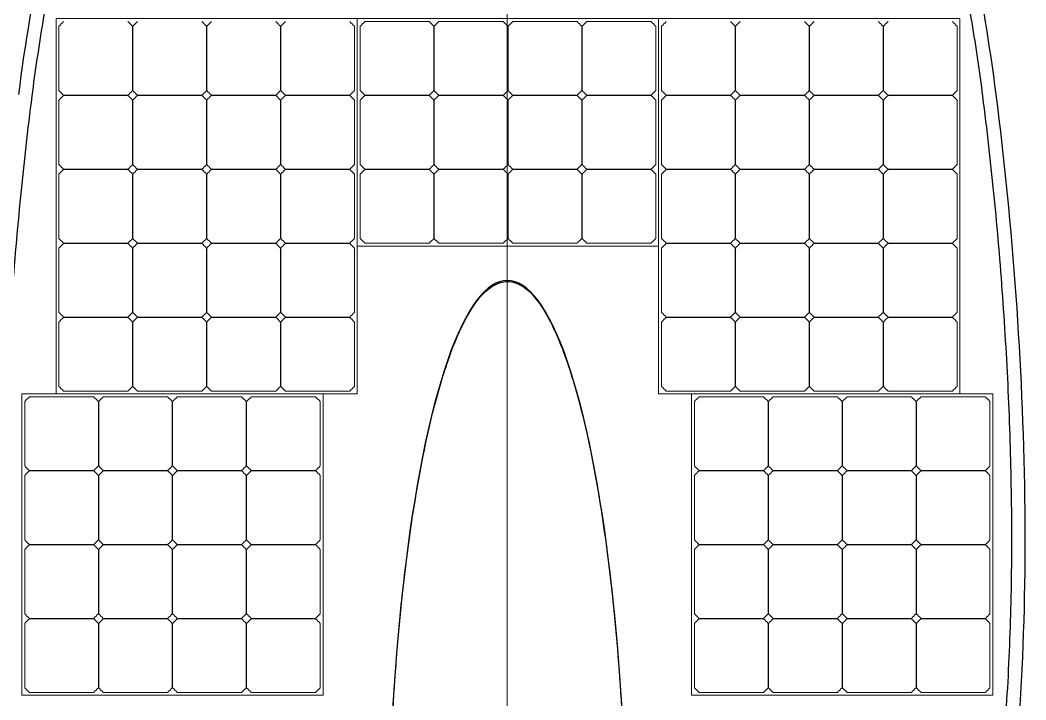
# Model space of a CAD drawing. Header units: inches. Extents: x 9 to 10811, y 5 to 7512.
# Drawn here: x 1033 to 2741, y 3416 to 4571 of the extents above; entities that cross this region are included whole.
import ezdxf

# ---------------------------------------------------------------- set-up
doc = ezdxf.new("R2010")
doc.units = ezdxf.units.IN
doc.header["$MEASUREMENT"] = 0
doc.layers.add('Cells', color=7, linetype='Continuous')
doc.layers.add('smallPanels', color=40, linetype='Continuous')

msp = doc.modelspace()

# ---------------------------------------------------------------- linework, layer by layer
at = {"color": 1, "linetype": 'Continuous', "lineweight": 25}
msp.add_ellipse((1860.1, 3112.3), major_axis=(0, 1016.4), ratio=0.2, start_param=4.712389, end_param=7.853982, dxfattribs=at)
for points, knots in [([(2690.5, 4444.5), (2668.6, 4615.3), (2634.7, 4778.7), (2545.4, 5110.8), (2490.7, 5269), (2395.5, 5499.1), (2362.1, 5573.8), (2307.1, 5687), (2289, 5722.7), (2250, 5796.7), (2231, 5831.3), (2188.3, 5904.8), (2167.3, 5939), (2133.2, 5991.1), (2121.6, 6008.2), (2103.8, 6033.6), (2098.4, 6041.3), (2085.2, 6059.6), (2080.1, 6066.5), (2046.9, 6110.9), (2024.2, 6139), (1973.4, 6182.9), (1956.7, 6193.6), (1917.1, 6211.6), (1895.1, 6217.9), (1854.7, 6220.5), (1831.2, 6219.1), (1790.2, 6206.8), (1770.3, 6197.4), (1734.2, 6173.4), (1718.7, 6158.8), (1689.4, 6128.8), (1674.7, 6111.4), (1650.6, 6080.8), (1637.1, 6062.6), (1612.9, 6028.7), (1600.9, 6011.4), (1565.8, 5959.2), (1542.5, 5922.2), (1480.6, 5817.7), (1439.2, 5739.7), (1365.5, 5589.6), (1330.2, 5511.6), (1264.4, 5353.8), (1234.1, 5274.7), (1178.6, 5113.2), (1153.5, 5030.8), (1120.6, 4909), (1110.2, 4868), (1090, 4782.9), (1081.1, 4742.9), (1054.7, 4614), (1040.8, 4531.2), (1029.7, 4444.5)], [0, 0, 0, 0, 0.125, 0.125, 0.25, 0.25, 0.3125, 0.3125, 0.34375, 0.34375, 0.375, 0.375, 0.40625, 0.40625, 0.421875, 0.421875, 0.429687, 0.429687, 0.4375, 0.4375, 0.46875, 0.46875, 0.484375, 0.484375, 0.5, 0.5, 0.515625, 0.515625, 0.53125, 0.53125, 0.546875, 0.546875, 0.5625, 0.5625, 0.578125, 0.578125, 0.59375, 0.59375, 0.625, 0.625, 0.6875, 0.6875, 0.75, 0.75, 0.8125, 0.8125, 0.875, 0.875, 0.90625, 0.90625, 0.9375, 0.9375, 1, 1, 1, 1]), ([(2667.8, 4441.6), (2665.2, 4462.5), (2662.3, 4483.4), (2656.2, 4525.1), (2652.9, 4545.9), (2642.6, 4608.2), (2634.9, 4649.5), (2618.3, 4731.8), (2609.3, 4772.7), (2594.9, 4833.9), (2589.9, 4854.3), (2579.7, 4894.9), (2574.5, 4915.2), (2563.7, 4955.7), (2555.3, 4986), (2546.6, 5016.2), (2542.2, 5031.3), (2540.7, 5036.3), (2537.7, 5046.4), (2536.2, 5051.4), (2522.6, 5096.5), (2509.9, 5136.2), (2483.2, 5214.8), (2469.3, 5253.8), (2440.3, 5331), (2425.2, 5369.3), (2394.1, 5445.3), (2378, 5482.9), (2344.8, 5557.6), (2327.7, 5594.6), (2301.2, 5649.7), (2292.2, 5667.9), (2274, 5704.3), (2264.8, 5722.4), (2246, 5758.5), (2236.5, 5776.4), (2217, 5812.1), (2207.2, 5829.8), (2187, 5865.1), (2176.8, 5882.7), (2161, 5908.8), (2155.7, 5917.5), (2144.9, 5934.8), (2139.5, 5943.4), (2131.2, 5956.3), (2128.4, 5960.5), (2122.8, 5969.1), (2120, 5973.3), (2111.6, 5986.1), (2105.9, 5994.5), (2094.4, 6011.3), (2088.6, 6019.7), (2076.9, 6036.3), (2071, 6044.6), (2059, 6061), (2053, 6069.2), (2043.8, 6081.3), (2040.7, 6085.3), (2034.4, 6093.3), (2031.2, 6097.2), (2021.6, 6109), (2015, 6116.7), (2001.2, 6131.8), (1994, 6139.1), (1982.8, 6149.8), (1979, 6153.3), (1973.2, 6158.4), (1971.2, 6160.1), (1967.2, 6163.5), (1965.1, 6165.1), (1961, 6168.2), (1958.9, 6169.8), (1954.6, 6172.7), (1952.5, 6174.2), (1945.9, 6178.3), (1941.4, 6180.9), (1932.2, 6185.8), (1927.4, 6188.1), (1921.4, 6190.7), (1920.1, 6191.2), (1917.7, 6192.2), (1916.4, 6192.7), (1912.7, 6194.2), (1910.2, 6195.1), (1905.2, 6196.8), (1902.7, 6197.6), (1897.6, 6199), (1895.1, 6199.7), (1889.9, 6200.8), (1887.3, 6201.3), (1882.1, 6202), (1879.4, 6202.3), (1875.4, 6202.7), (1874.1, 6202.8), (1871.4, 6203), (1870.1, 6203), (1866, 6203.2), (1863.4, 6203.2), (1858, 6203.2), (1855.3, 6203.2), (1850, 6203), (1847.4, 6202.9), (1842.1, 6202.5), (1839.4, 6202.2), (1834.2, 6201.5), (1831.5, 6201), (1826.3, 6199.9), (1823.7, 6199.3), (1819.9, 6198.2), (1818.6, 6197.8), (1816, 6197.1), (1814.7, 6196.6), (1808.3, 6194.5), (1803.3, 6192.6), (1793.6, 6188.4), (1788.8, 6186.2), (1779.4, 6181.2), (1774.8, 6178.6), (1769.2, 6175.1), (1768.1, 6174.3), (1765.8, 6172.9), (1764.7, 6172.1), (1761.5, 6169.9), (1759.4, 6168.3), (1753.1, 6163.5), (1749.1, 6160.2), (1741.2, 6153.3), (1737.4, 6149.8), (1726.2, 6139.1), (1719, 6131.6), (1708.5, 6120.2), (1705, 6116.3), (1699.9, 6110.4), (1698.3, 6108.4), (1694.9, 6104.4), (1693.3, 6102.4), (1688.4, 6096.4), (1685.1, 6092.4), (1678.8, 6084.2), (1675.6, 6080.1), (1666.2, 6067.8), (1660.1, 6059.5), (1648, 6042.8), (1642, 6034.4), (1624.1, 6009), (1612.5, 5991.9), (1589.7, 5957.4), (1578.5, 5940), (1562.1, 5913.5), (1556.7, 5904.7), (1546.1, 5886.9), (1540.8, 5878), (1525.1, 5851.1), (1514.9, 5833), (1494.7, 5796.7), (1484.9, 5778.4), (1465.4, 5741.6), (1455.8, 5723.2), (1437, 5686), (1427.7, 5667.3), (1409.5, 5629.8), (1400.5, 5611), (1382.7, 5573.1), (1374, 5554), (1356.8, 5515.8), (1348.3, 5496.5), (1335.8, 5467.6), (1331.7, 5457.9), (1325.6, 5443.3), (1323.5, 5438.5), (1319.5, 5428.7), (1317.4, 5423.9), (1283.2, 5341.1), (1253.4, 5262.4), (1212.6, 5143), (1199.7, 5103), (1175.2, 5022.4), (1163.7, 4981.9), (1141.8, 4900.5), (1131.5, 4859.5), (1116.9, 4797.8), (1112.1, 4777.2), (1103, 4735.8), (1098.6, 4715.1), (1085.9, 4652.7), (1078.1, 4610.8), (1067.6, 4547.7), (1064.3, 4526.5), (1058.1, 4484.2), (1055.1, 4462.9), (1052.4, 4441.6)], [0, 0, 0, 0, 0.015625, 0.015625, 0.03125, 0.03125, 0.0625, 0.0625, 0.09375, 0.09375, 0.109375, 0.109375, 0.125, 0.125, 0.140625, 0.148438, 0.148438, 0.152344, 0.152344, 0.15625, 0.15625, 0.1875, 0.1875, 0.21875, 0.21875, 0.25, 0.25, 0.28125, 0.28125, 0.3125, 0.3125, 0.328125, 0.328125, 0.34375, 0.34375, 0.359375, 0.359375, 0.375, 0.375, 0.390625, 0.390625, 0.398438, 0.398438, 0.40625, 0.40625, 0.410156, 0.410156, 0.414063, 0.414063, 0.421875, 0.421875, 0.429688, 0.429688, 0.4375, 0.4375, 0.445313, 0.445313, 0.449219, 0.449219, 0.453125, 0.453125, 0.460938, 0.460938, 0.46875, 0.46875, 0.472656, 0.472656, 0.474609, 0.474609, 0.476563, 0.476563, 0.478516, 0.478516, 0.480469, 0.480469, 0.484375, 0.484375, 0.488281, 0.488281, 0.489258, 0.489258, 0.490234, 0.490234, 0.492188, 0.492188, 0.494141, 0.494141, 0.496094, 0.496094, 0.498047, 0.498047, 0.5, 0.5, 0.500977, 0.500977, 0.501953, 0.501953, 0.503906, 0.503906, 0.505859, 0.505859, 0.507813, 0.507813, 0.509766, 0.509766, 0.511719, 0.511719, 0.513672, 0.513672, 0.514648, 0.514648, 0.515625, 0.515625, 0.519531, 0.519531, 0.523438, 0.523438, 0.527344, 0.527344, 0.52832, 0.52832, 0.529297, 0.529297, 0.53125, 0.53125, 0.535156, 0.535156, 0.539063, 0.539063, 0.546875, 0.546875, 0.550781, 0.550781, 0.552734, 0.552734, 0.554688, 0.554688, 0.558594, 0.558594, 0.5625, 0.5625, 0.570313, 0.570313, 0.578125, 0.578125, 0.59375, 0.59375, 0.609375, 0.609375, 0.617188, 0.617188, 0.625, 0.625, 0.640625, 0.640625, 0.65625, 0.65625, 0.671875, 0.671875, 0.6875, 0.6875, 0.703125, 0.703125, 0.71875, 0.71875, 0.734375, 0.734375, 0.742188, 0.742188, 0.746094, 0.746094, 0.75, 0.75, 0.8125, 0.8125, 0.84375, 0.84375, 0.875, 0.875, 0.90625, 0.90625, 0.921875, 0.921875, 0.9375, 0.9375, 0.96875, 0.96875, 0.984375, 0.984375, 1, 1, 1, 1]), ([(2739.2, 3759.9), (2737.6, 3873.7), (2732.5, 3989), (2716.2, 4216.6), (2704.7, 4333.4), (2690.5, 4444.5)], [0, 0, 0, 0, 0.5, 0.5, 1, 1, 1, 1]), ([(1052.4, 4441.6), (1048.8, 4413.3), (1045.4, 4385), (1039, 4328.3), (1036, 4300), (1030.4, 4243.2), (1027.7, 4214.9), (1022.9, 4158.1), (1020.6, 4129.7), (1014.5, 4044.4), (1011.2, 3987.6), (1006.2, 3873.7), (1004.5, 3816.7), (1003.7, 3759.6)], [0, 0, 0, 0, 0.125, 0.125, 0.25, 0.25, 0.375, 0.375, 0.5, 0.5, 0.75, 0.75, 1, 1, 1, 1]), ([(2716.5, 3759.6), (2715.7, 3816.7), (2714, 3873.7), (2709, 3987.6), (2705.7, 4044.4), (2699.6, 4129.7), (2697.4, 4158.1), (2692.5, 4214.9), (2689.9, 4243.2), (2684.3, 4300), (2681.3, 4328.3), (2674.9, 4385), (2671.5, 4413.3), (2667.8, 4441.6)], [0, 0, 0, 0, 0.25, 0.25, 0.5, 0.5, 0.625, 0.625, 0.75, 0.75, 0.875, 0.875, 1, 1, 1, 1]), ([(1838.3, 2611.6), (1809.2, 2671), (1780.2, 2730.4), (1722.1, 2849.2), (1690, 2907.6), (1658.4, 3035.9), (1657.2, 3104.8), (1658.8, 3240.1), (1660.9, 3307.7), (1671.8, 3510.4), (1684.3, 3645.5), (1719.1, 3845.6), (1733.2, 3912.1), (1764.5, 4008.7), (1776.5, 4040.7), (1801.6, 4084.7), (1811.1, 4098.9), (1836.1, 4122), (1853.3, 4130), (1886.3, 4122), (1899.4, 4109.4), (1920.3, 4082.8), (1928.6, 4068), (1950.8, 4023), (1962, 3991.1), (1991.1, 3894.9), (2004.3, 3829.7), (2037.2, 3632.9), (2049.3, 3499.8), (2059.6, 3299.9), (2061.6, 3233.2), (2063.1, 3099.8), (2061.5, 3032.1), (2028.8, 2903.6), (1996.8, 2846.4), (1939.4, 2729), (1910.7, 2670.3), (1882, 2611.6)], [0, 0, 0, 0, 0.0625, 0.0625, 0.125, 0.125, 0.1875, 0.1875, 0.25, 0.25, 0.375, 0.375, 0.4375, 0.4375, 0.46875, 0.46875, 0.484375, 0.484375, 0.5, 0.5, 0.515625, 0.515625, 0.53125, 0.53125, 0.5625, 0.5625, 0.625, 0.625, 0.75, 0.75, 0.8125, 0.8125, 0.875, 0.875, 0.9375, 0.9375, 1, 1, 1, 1]), ([(981, 3759.9), (980.2, 3703.4), (980.3, 3648.6), (982.7, 3536.4), (984.9, 3480.1), (991.4, 3370.7), (995.8, 3313.9), (1003.7, 3232), (1006.4, 3205.7), (1011.4, 3162.3), (1013, 3148.3), (1016.4, 3120.8), (1018, 3108.8), (1027.5, 3037.6), (1035.6, 2986.1), (1051.7, 2903.9), (1057.6, 2876.6), (1069.8, 2824.5), (1077.1, 2796.1), (1098, 2718.8), (1115.1, 2663), (1140.3, 2585.7), (1149.6, 2558.1), (1162.9, 2519.8), (1167.5, 2506.8), (1176.8, 2480.6), (1182.1, 2466.1), (1195.4, 2429.6), (1209.4, 2391.8), (1224.6, 2352.1), (1235, 2325.2), (1240.9, 2310.2), (1250.7, 2285.2), (1255.7, 2272.5), (1265.9, 2246.6), (1271.6, 2232.4), (1281.5, 2207.8), (1286.6, 2195.2), (1297.1, 2169.4), (1303, 2154.8), (1312.9, 2130.6), (1318.1, 2118.2), (1328.7, 2092.5), (1334.9, 2077.3), (1344.7, 2053.9), (1352.3, 2035.5), (1360.6, 2015.8), (1366.2, 2002.5), (1369.7, 1993.9), (1376.4, 1978.1), (1383.7, 1960.6), (1393.6, 1937.2), (1398.1, 1926.5), (1401.1, 1919.3), (1403.4, 1913.7), (1407.4, 1904.3), (1413.5, 1889.8), (1423.9, 1865.2), (1428.5, 1854.3), (1432.2, 1845.3), (1434.6, 1839.8), (1435.1, 1838.6), (1442.6, 1820.7), (1447.6, 1808.8), (1455.3, 1790.6), (1457.9, 1784.3), (1463.3, 1771.5), (1466.6, 1763.7), (1473.4, 1747.3), (1479.6, 1732.6), (1490.3, 1707), (1494.8, 1696.2), (1507.1, 1666.7), (1515.8, 1646), (1523.5, 1627.6), (1528.5, 1615.8), (1530.4, 1611.2), (1538.6, 1591.5), (1544.1, 1578.6), (1554.9, 1553), (1560.8, 1539), (1566.6, 1525.3), (1568.5, 1520.8), (1570.6, 1515.9), (1572.1, 1512.5), (1573.5, 1509.1), (1573.8, 1508.5), (1574.5, 1506.7), (1577.2, 1500.3), (1580, 1493.8), (1585.1, 1481.8), (1589.7, 1471), (1593.5, 1462), (1595.8, 1456.5), (1596.4, 1455), (1609.8, 1423.4), (1618.9, 1401.8), (1640.9, 1347.9), (1650.2, 1324.7), (1665.7, 1284.2), (1670, 1272.5), (1679.9, 1245.1), (1684.5, 1232.1), (1688.7, 1219.6)], [0, 0, 0, 0, 0.0625, 0.0625, 0.125, 0.125, 0.1875, 0.1875, 0.21875, 0.21875, 0.234375, 0.234375, 0.25, 0.25, 0.3125, 0.3125, 0.34375, 0.34375, 0.375, 0.375, 0.4375, 0.4375, 0.46875, 0.46875, 0.484375, 0.484375, 0.5, 0.5, 0.53125, 0.546875, 0.546875, 0.5625, 0.5625, 0.578125, 0.578125, 0.59375, 0.59375, 0.609375, 0.609375, 0.625, 0.625, 0.640625, 0.640625, 0.65625, 0.65625, 0.671875, 0.679687, 0.679687, 0.6875, 0.6875, 0.703125, 0.710937, 0.714844, 0.714844, 0.71875, 0.71875, 0.734375, 0.734375, 0.742187, 0.746094, 0.746094, 0.75, 0.75, 0.765625, 0.765625, 0.773437, 0.773437, 0.78125, 0.78125, 0.796875, 0.796875, 0.8125, 0.8125, 0.828125, 0.835937, 0.835937, 0.84375, 0.84375, 0.859375, 0.859375, 0.875, 0.875, 0.878906, 0.880859, 0.880859, 0.882812, 0.882812, 0.886719, 0.886719, 0.890625, 0.890625, 0.898437, 0.902344, 0.902344, 0.90625, 0.90625, 0.9375, 0.9375, 0.96875, 0.96875, 0.984375, 0.984375, 1, 1, 1, 1]), ([(1003.7, 3759.6), (1002.9, 3703.7), (1003.1, 3648), (1004.8, 3564.7), (1005.7, 3537), (1007.9, 3481.7), (1009.3, 3454.1), (1014.2, 3371.3), (1018.5, 3316.3), (1026.5, 3234.1), (1029.4, 3206.8), (1034.1, 3165.8), (1035.7, 3152.1), (1039.1, 3124.9), (1040.8, 3111.2), (1050, 3043.2), (1058.6, 2988.9), (1071.8, 2921.5), (1074.6, 2908.1), (1080.4, 2881.2), (1083.5, 2867.8), (1093, 2827.7), (1099.8, 2801), (1121.7, 2721.1), (1138, 2668.2), (1164.1, 2589.1), (1173, 2562.7), (1191.4, 2510.2), (1200.8, 2483.9), (1215.2, 2444.6), (1220.1, 2431.5), (1229.9, 2405.3), (1234.9, 2392.2), (1249.8, 2353.1), (1259.9, 2327), (1290.6, 2249.1), (1311.5, 2197.4), (1354, 2094.1), (1375.4, 2042.7), (1418.6, 1939.9), (1440.3, 1888.5), (1467.3, 1824.4), (1472.7, 1811.5), (1483.5, 1785.9), (1488.9, 1773), (1505, 1734.5), (1515.7, 1708.8), (1537.2, 1657.5), (1547.9, 1631.8), (1569.5, 1580.5), (1580.3, 1554.9), (1601.9, 1503.7), (1612.8, 1478.1), (1634.4, 1426.9), (1645.1, 1401.3), (1660.8, 1362.7), (1666, 1349.8), (1676.2, 1324), (1681.2, 1311), (1691.1, 1285.1), (1695.9, 1272.1), (1702.9, 1252.5), (1705.2, 1245.9), (1707.7, 1238.8), (1707.9, 1238.3), (1708, 1237.8)], [0, 0, 0, 0, 0.0625, 0.0625, 0.09375, 0.09375, 0.125, 0.125, 0.1875, 0.1875, 0.21875, 0.21875, 0.234375, 0.234375, 0.25, 0.25, 0.3125, 0.3125, 0.328125, 0.328125, 0.34375, 0.34375, 0.375, 0.375, 0.4375, 0.4375, 0.46875, 0.46875, 0.5, 0.5, 0.515625, 0.515625, 0.53125, 0.53125, 0.5625, 0.5625, 0.625, 0.625, 0.6875, 0.6875, 0.75, 0.75, 0.765625, 0.765625, 0.78125, 0.78125, 0.8125, 0.8125, 0.84375, 0.84375, 0.875, 0.875, 0.90625, 0.90625, 0.9375, 0.9375, 0.953125, 0.953125, 0.96875, 0.96875, 0.984375, 0.984375, 0.9921875, 0.9921875, 0.9928172, 0.9928172, 0.9928172, 0.9928172]), ([(2012.2, 1237.8), (2012.4, 1238.3), (2012.6, 1238.8), (2015, 1245.9), (2017.3, 1252.5), (2024.4, 1272.1), (2029.2, 1285.1), (2039, 1311), (2044.1, 1324), (2054.3, 1349.8), (2059.4, 1362.7), (2075.1, 1401.3), (2085.8, 1426.9), (2107.4, 1478.1), (2118.3, 1503.7), (2140, 1554.9), (2150.8, 1580.5), (2172.3, 1631.8), (2183.1, 1657.5), (2204.5, 1708.8), (2215.2, 1734.5), (2231.4, 1773), (2236.8, 1785.9), (2247.5, 1811.5), (2252.9, 1824.4), (2280, 1888.5), (2301.6, 1939.9), (2344.8, 2042.7), (2366.3, 2094.1), (2408.7, 2197.4), (2429.6, 2249.1), (2460.3, 2327), (2470.4, 2353.1), (2485.4, 2392.2), (2490.3, 2405.3), (2500.1, 2431.5), (2505, 2444.6), (2519.4, 2483.9), (2528.9, 2510.2), (2547.2, 2562.7), (2556.2, 2589.1), (2582.2, 2668.2), (2598.5, 2721.1), (2620.4, 2801), (2627.3, 2827.7), (2636.8, 2867.8), (2639.8, 2881.2), (2645.7, 2908.1), (2648.4, 2921.5), (2661.7, 2988.9), (2670.3, 3043.2), (2679.4, 3111.2), (2681.2, 3124.9), (2684.6, 3152.1), (2686.2, 3165.8), (2690.9, 3206.8), (2693.8, 3234.1), (2701.7, 3316.3), (2706.1, 3371.3), (2711, 3454.1), (2712.4, 3481.7), (2714.6, 3537), (2715.4, 3564.7), (2717.2, 3648), (2717.3, 3703.7), (2716.5, 3759.6)], [0.0071828, 0.0071828, 0.0071828, 0.0071828, 0.0078125, 0.0078125, 0.015625, 0.015625, 0.03125, 0.03125, 0.046875, 0.046875, 0.0625, 0.0625, 0.09375, 0.09375, 0.125, 0.125, 0.15625, 0.15625, 0.1875, 0.1875, 0.21875, 0.21875, 0.234375, 0.234375, 0.25, 0.25, 0.3125, 0.3125, 0.375, 0.375, 0.4375, 0.4375, 0.46875, 0.46875, 0.484375, 0.484375, 0.5, 0.5, 0.53125, 0.53125, 0.5625, 0.5625, 0.625, 0.625, 0.65625, 0.65625, 0.671875, 0.671875, 0.6875, 0.6875, 0.75, 0.75, 0.765625, 0.765625, 0.78125, 0.78125, 0.8125, 0.8125, 0.875, 0.875, 0.90625, 0.90625, 0.9375, 0.9375, 1, 1, 1, 1]), ([(2031.6, 1219.6), (2039.9, 1244.6), (2050.4, 1273.2), (2069.3, 1322.6), (2080.7, 1351.1), (2093, 1381.3), (2095.6, 1387.5), (2100.9, 1400.3), (2104, 1408), (2108.9, 1419.5), (2111.4, 1425.6), (2116.8, 1438.4), (2120.2, 1446.4), (2123.8, 1455), (2125.1, 1458.1), (2127.8, 1464.5), (2129.7, 1468.9), (2132.8, 1476.3), (2135.3, 1482.1), (2142.4, 1498.9), (2145.6, 1506.3), (2151, 1519.1), (2152.5, 1522.7), (2160.4, 1541.3), (2165.8, 1554), (2176.6, 1579.6), (2182.6, 1594), (2190.1, 1611.7), (2192.6, 1617.8), (2198, 1630.6), (2201.5, 1638.9), (2206, 1649.6), (2209.7, 1658.5), (2214.6, 1670.2), (2216.8, 1675.5), (2218.3, 1679.1), (2218.6, 1679.8), (2224.8, 1694.7), (2230.5, 1708.4), (2234.2, 1717.2), (2235.2, 1719.5), (2235.7, 1720.7), (2235.2, 1719.5), (2239, 1728.6), (2241.9, 1735.5), (2247.3, 1748.3), (2249.3, 1753.1), (2257.7, 1773.2), (2263.5, 1787), (2270.6, 1804), (2274.4, 1813.1), (2278.6, 1823), (2281.4, 1829.8), (2283.5, 1834.6), (2288.2, 1845.7), (2293.3, 1857.9), (2304.3, 1884.1), (2309.1, 1895.5), (2312.8, 1904.3), (2315, 1909.5), (2315.3, 1910.1), (2323.2, 1928.9), (2332, 1949.8), (2339.8, 1968.3), (2344.7, 1980), (2346.4, 1984), (2355.1, 2004.9), (2360.8, 2018.4), (2371.5, 2044.1), (2375.8, 2054.5), (2387.2, 2081.8), (2392.7, 2095.1), (2403.3, 2120.9), (2407.9, 2132), (2435.5, 2199.5), (2454.9, 2247.6), (2486.2, 2327.7), (2495.9, 2352.9), (2516.3, 2406.6), (2525.3, 2430.8), (2544.9, 2484.6), (2553.8, 2509.7), (2572.5, 2563.5), (2580.8, 2588.2), (2607.6, 2670.5), (2622.6, 2719.9), (2644.8, 2802.1), (2651.2, 2827.7), (2663.9, 2881.9), (2669.7, 2909.4), (2679.8, 2961.5), (2684.8, 2990.6), (2691.1, 3029.6), (2693.1, 3042.9), (2697, 3070), (2699.1, 3085.2), (2704.3, 3123.9), (2707.8, 3152.4), (2714, 3207.5), (2716.8, 3234.2), (2724.8, 3317.6), (2729, 3371.9), (2738.7, 3537.1), (2740.9, 3647.1), (2739.2, 3759.9)], [0, 0, 0, 0, 0.03125, 0.03125, 0.0625, 0.0625, 0.070312, 0.070312, 0.078125, 0.078125, 0.085937, 0.085937, 0.09375, 0.09375, 0.097656, 0.097656, 0.101562, 0.101562, 0.109375, 0.109375, 0.117187, 0.117187, 0.125, 0.125, 0.140625, 0.140625, 0.15625, 0.15625, 0.164062, 0.164062, 0.171875, 0.171875, 0.179687, 0.183594, 0.185547, 0.185547, 0.1875, 0.1875, 0.195312, 0.199219, 0.201172, 0.201172, 0.203125, 0.203125, 0.210937, 0.210937, 0.21875, 0.21875, 0.234375, 0.234375, 0.242187, 0.246094, 0.246094, 0.25, 0.25, 0.265625, 0.265625, 0.273437, 0.277344, 0.277344, 0.28125, 0.28125, 0.296875, 0.304687, 0.304687, 0.3125, 0.3125, 0.328125, 0.328125, 0.34375, 0.34375, 0.359375, 0.359375, 0.375, 0.375, 0.4375, 0.4375, 0.46875, 0.46875, 0.5, 0.5, 0.53125, 0.53125, 0.5625, 0.5625, 0.625, 0.625, 0.65625, 0.65625, 0.6875, 0.6875, 0.71875, 0.71875, 0.734375, 0.734375, 0.75, 0.75, 0.78125, 0.78125, 0.8125, 0.8125, 0.875, 0.875, 1, 1, 1, 1])]:
    msp.add_open_spline(points, degree=3, knots=knots, dxfattribs=at)
at = {"layer": 'Cells', "color": 3, "lineweight": 0}
msp.add_line((1860.1, 1268.2), (1860.1, 6268.2), dxfattribs=at)
at = {"layer": 'smallPanels', "color": 4, "lineweight": 0}
for p, q in [((1618.2, 4568.4), (1727.4, 4568.4)), ((1743.8, 4568.4), (1853, 4568.4)), ((1869.4, 4568.4), (1978.6, 4568.4)), ((1995, 4568.4), (2104.2, 4568.4)), ((1610.3, 4451.3), (1610.3, 4560.5)), ((1735.3, 4560.5), (1735.3, 4451.3)), ((1735.9, 4451.3), (1735.9, 4560.5)), ((1860.9, 4560.5), (1860.9, 4451.3)), ((1861.5, 4451.3), (1861.5, 4560.5)), ((1986.5, 4560.5), (1986.5, 4451.3)), ((1987.1, 4451.3), (1987.1, 4560.5)), ((2112.1, 4560.5), (2112.1, 4451.3)), ((1727.4, 4443.4), (1618.2, 4443.4)), ((1618.2, 4442.8), (1727.4, 4442.8)), ((1853, 4443.4), (1743.8, 4443.4)), ((1743.8, 4442.8), (1853, 4442.8)), ((1978.6, 4443.4), (1869.4, 4443.4)), ((1869.4, 4442.8), (1978.6, 4442.8)), ((2104.2, 4443.4), (1995, 4443.4)), ((1995, 4442.8), (2104.2, 4442.8)), ((1610.3, 4325.7), (1610.3, 4434.9)), ((1735.3, 4434.9), (1735.3, 4325.7)), ((1735.9, 4325.7), (1735.9, 4434.9)), ((1860.9, 4434.9), (1860.9, 4325.7)), ((1861.5, 4325.7), (1861.5, 4434.9)), ((1986.5, 4434.9), (1986.5, 4325.7)), ((1987.1, 4325.7), (1987.1, 4434.9)), ((2112.1, 4434.9), (2112.1, 4325.7)), ((1610.3, 4200.1), (1610.3, 4309.3)), ((1727.4, 4317.8), (1618.2, 4317.8)), ((1618.2, 4317.2), (1727.4, 4317.2)), ((1735.3, 4309.3), (1735.3, 4200.1)), ((1735.9, 4200.1), (1735.9, 4309.3)), ((1853, 4317.8), (1743.8, 4317.8)), ((1743.8, 4317.2), (1853, 4317.2)), ((1860.9, 4309.3), (1860.9, 4200.1)), ((1861.5, 4200.1), (1861.5, 4309.3)), ((1978.6, 4317.8), (1869.4, 4317.8)), ((1869.4, 4317.2), (1978.6, 4317.2)), ((1986.5, 4309.3), (1986.5, 4200.1)), ((1987.1, 4200.1), (1987.1, 4309.3)), ((2104.2, 4317.8), (1995, 4317.8)), ((1995, 4317.2), (2104.2, 4317.2)), ((2112.1, 4309.3), (2112.1, 4200.1)), ((1727.4, 4192.2), (1618.2, 4192.2)), ((1853, 4192.2), (1743.8, 4192.2)), ((1978.6, 4192.2), (1869.4, 4192.2)), ((2104.2, 4192.2), (1995, 4192.2))]:
    msp.add_line(p, q, dxfattribs=at)
at = {"layer": 'smallPanels', "color": 5, "lineweight": 0}
for p, q in [((1098.5, 4560.5), (1098.5, 4451.3)), ((1223.5, 4451.3), (1223.5, 4560.5)), ((1224.1, 4560.5), (1224.1, 4451.3)), ((1349.1, 4451.3), (1349.1, 4560.5)), ((1349.7, 4560.5), (1349.7, 4451.3)), ((1474.7, 4451.3), (1474.7, 4560.5)), ((1475.3, 4560.5), (1475.3, 4451.3)), ((1600.3, 4451.3), (1600.3, 4560.5)), ((2122.1, 4560.5), (2122.1, 4451.3)), ((2247.1, 4451.3), (2247.1, 4560.5)), ((2247.7, 4560.5), (2247.7, 4451.3)), ((2372.7, 4451.3), (2372.7, 4560.5)), ((2373.3, 4560.5), (2373.3, 4451.3)), ((2498.3, 4451.3), (2498.3, 4560.5)), ((2498.9, 4560.5), (2498.9, 4451.3)), ((2623.9, 4451.3), (2623.9, 4560.5)), ((1106.4, 4443.4), (1215.6, 4443.4)), ((1215.6, 4442.8), (1106.4, 4442.8)), ((1232, 4443.4), (1341.2, 4443.4)), ((1341.2, 4442.8), (1232, 4442.8)), ((1357.6, 4443.4), (1466.8, 4443.4)), ((1466.8, 4442.8), (1357.6, 4442.8)), ((1483.2, 4443.4), (1592.4, 4443.4)), ((1592.4, 4442.8), (1483.2, 4442.8)), ((2130, 4443.4), (2239.2, 4443.4)), ((2239.2, 4442.8), (2130, 4442.8)), ((2255.6, 4443.4), (2364.8, 4443.4)), ((2364.8, 4442.8), (2255.6, 4442.8)), ((2381.2, 4443.4), (2490.4, 4443.4)), ((2490.4, 4442.8), (2381.2, 4442.8)), ((2506.8, 4443.4), (2616, 4443.4)), ((2616, 4442.8), (2506.8, 4442.8)), ((1098.5, 4434.9), (1098.5, 4325.7)), ((1223.5, 4325.7), (1223.5, 4434.9)), ((1224.1, 4434.9), (1224.1, 4325.7)), ((1349.1, 4325.7), (1349.1, 4434.9)), ((1349.7, 4434.9), (1349.7, 4325.7)), ((1474.7, 4325.7), (1474.7, 4434.9)), ((1475.3, 4434.9), (1475.3, 4325.7)), ((1600.3, 4325.7), (1600.3, 4434.9)), ((2122.1, 4434.9), (2122.1, 4325.7)), ((2247.1, 4325.7), (2247.1, 4434.9)), ((2247.7, 4434.9), (2247.7, 4325.7)), ((2372.7, 4325.7), (2372.7, 4434.9)), ((2373.3, 4434.9), (2373.3, 4325.7)), ((2498.3, 4325.7), (2498.3, 4434.9)), ((2498.9, 4434.9), (2498.9, 4325.7)), ((2623.9, 4325.7), (2623.9, 4434.9)), ((1098.5, 4309.3), (1098.5, 4200.1)), ((1106.4, 4317.8), (1215.6, 4317.8)), ((1215.6, 4317.2), (1106.4, 4317.2)), ((1223.5, 4200.1), (1223.5, 4309.3)), ((1224.1, 4309.3), (1224.1, 4200.1)), ((1232, 4317.8), (1341.2, 4317.8)), ((1341.2, 4317.2), (1232, 4317.2)), ((1349.1, 4200.1), (1349.1, 4309.3)), ((1349.7, 4309.3), (1349.7, 4200.1)), ((1357.6, 4317.8), (1466.8, 4317.8)), ((1466.8, 4317.2), (1357.6, 4317.2)), ((1474.7, 4200.1), (1474.7, 4309.3)), ((1475.3, 4309.3), (1475.3, 4200.1)), ((1483.2, 4317.8), (1592.4, 4317.8)), ((1592.4, 4317.2), (1483.2, 4317.2)), ((1600.3, 4200.1), (1600.3, 4309.3)), ((2122.1, 4309.3), (2122.1, 4200.1)), ((2130, 4317.8), (2239.2, 4317.8)), ((2239.2, 4317.2), (2130, 4317.2)), ((2247.1, 4200.1), (2247.1, 4309.3)), ((2247.7, 4309.3), (2247.7, 4200.1)), ((2255.6, 4317.8), (2364.8, 4317.8)), ((2364.8, 4317.2), (2255.6, 4317.2)), ((2372.7, 4200.1), (2372.7, 4309.3)), ((2373.3, 4309.3), (2373.3, 4200.1)), ((2381.2, 4317.8), (2490.4, 4317.8)), ((2490.4, 4317.2), (2381.2, 4317.2)), ((2498.3, 4200.1), (2498.3, 4309.3)), ((2498.9, 4309.3), (2498.9, 4200.1)), ((2506.8, 4317.8), (2616, 4317.8)), ((2616, 4317.2), (2506.8, 4317.2)), ((2623.9, 4200.1), (2623.9, 4309.3)), ((1106.4, 4192.2), (1215.6, 4192.2)), ((1215.6, 4191.6), (1106.4, 4191.6)), ((1232, 4192.2), (1341.2, 4192.2)), ((1341.2, 4191.6), (1232, 4191.6)), ((1357.6, 4192.2), (1466.8, 4192.2)), ((1466.8, 4191.6), (1357.6, 4191.6)), ((1483.2, 4192.2), (1592.4, 4192.2)), ((1592.4, 4191.6), (1483.2, 4191.6)), ((2130, 4192.2), (2239.2, 4192.2)), ((2239.2, 4191.6), (2130, 4191.6)), ((2255.6, 4192.2), (2364.8, 4192.2)), ((2364.8, 4191.6), (2255.6, 4191.6)), ((2381.2, 4192.2), (2490.4, 4192.2)), ((2490.4, 4191.6), (2381.2, 4191.6)), ((2506.8, 4192.2), (2616, 4192.2)), ((2616, 4191.6), (2506.8, 4191.6)), ((1098.5, 4183.7), (1098.5, 4074.5)), ((1223.5, 4074.5), (1223.5, 4183.7)), ((1224.1, 4183.7), (1224.1, 4074.5)), ((1349.1, 4074.5), (1349.1, 4183.7)), ((1349.7, 4183.7), (1349.7, 4074.5)), ((1474.7, 4074.5), (1474.7, 4183.7)), ((1475.3, 4183.7), (1475.3, 4074.5)), ((1600.3, 4074.5), (1600.3, 4183.7)), ((2122.1, 4183.7), (2122.1, 4074.5)), ((2247.1, 4074.5), (2247.1, 4183.7)), ((2247.7, 4183.7), (2247.7, 4074.5)), ((2372.7, 4074.5), (2372.7, 4183.7)), ((2373.3, 4183.7), (2373.3, 4074.5)), ((2498.3, 4074.5), (2498.3, 4183.7)), ((2498.9, 4183.7), (2498.9, 4074.5)), ((2623.9, 4074.5), (2623.9, 4183.7)), ((1106.4, 4066.6), (1215.6, 4066.6)), ((1215.6, 4066), (1106.4, 4066)), ((1232, 4066.6), (1341.2, 4066.6)), ((1341.2, 4066), (1232, 4066)), ((1357.6, 4066.6), (1466.8, 4066.6)), ((1466.8, 4066), (1357.6, 4066)), ((1483.2, 4066.6), (1592.4, 4066.6)), ((1592.4, 4066), (1483.2, 4066)), ((2130, 4066.6), (2239.2, 4066.6)), ((2239.2, 4066), (2130, 4066)), ((2255.6, 4066.6), (2364.8, 4066.6)), ((2364.8, 4066), (2255.6, 4066)), ((2381.2, 4066.6), (2490.4, 4066.6)), ((2490.4, 4066), (2381.2, 4066)), ((2506.8, 4066.6), (2616, 4066.6)), ((2616, 4066), (2506.8, 4066)), ((1098.5, 4058.1), (1098.5, 3948.9)), ((1223.5, 3948.9), (1223.5, 4058.1)), ((1224.1, 4058.1), (1224.1, 3948.9)), ((1349.1, 3948.9), (1349.1, 4058.1)), ((1349.7, 4058.1), (1349.7, 3948.9)), ((1474.7, 3948.9), (1474.7, 4058.1)), ((1475.3, 4058.1), (1475.3, 3948.9)), ((1600.3, 3948.9), (1600.3, 4058.1)), ((2122.1, 4058.1), (2122.1, 3948.9)), ((2247.1, 3948.9), (2247.1, 4058.1)), ((2247.7, 4058.1), (2247.7, 3948.9)), ((2372.7, 3948.9), (2372.7, 4058.1)), ((2373.3, 4058.1), (2373.3, 3948.9)), ((2498.3, 3948.9), (2498.3, 4058.1)), ((2498.9, 4058.1), (2498.9, 3948.9)), ((2623.9, 3948.9), (2623.9, 4058.1)), ((1106.4, 3941), (1215.6, 3941)), ((1232, 3941), (1341.2, 3941)), ((1357.6, 3941), (1466.8, 3941)), ((1483.2, 3941), (1592.4, 3941)), ((2130, 3941), (2239.2, 3941)), ((2255.6, 3941), (2364.8, 3941)), ((2381.2, 3941), (2490.4, 3941)), ((2506.8, 3941), (2616, 3941))]:
    msp.add_line(p, q, dxfattribs=at)
at = {"layer": 'smallPanels', "color": 11, "lineweight": 0, "true_color": 0xf27172}
for p, q in [((1048.2, 3931), (1157.5, 3931)), ((1173.8, 3931), (1283.1, 3931)), ((1299.4, 3931), (1408.7, 3931)), ((1425, 3931), (1534.3, 3931)), ((2295.2, 3931), (2186, 3931)), ((2420.8, 3931), (2311.6, 3931)), ((2546.4, 3931), (2437.2, 3931)), ((2672, 3931), (2562.8, 3931)), ((1040.4, 3813.9), (1040.4, 3923.1)), ((1165.4, 3923.1), (1165.4, 3813.9)), ((1166, 3813.9), (1166, 3923.1)), ((1291, 3923.1), (1291, 3813.9)), ((1291.6, 3813.9), (1291.6, 3923.1)), ((1416.6, 3923.1), (1416.6, 3813.9)), ((1417.2, 3813.9), (1417.2, 3923.1)), ((1542.2, 3923.1), (1542.2, 3813.9)), ((2178.1, 3923.1), (2178.1, 3813.9)), ((2303.1, 3813.9), (2303.1, 3923.1)), ((2303.7, 3923.1), (2303.7, 3813.9)), ((2428.7, 3813.9), (2428.7, 3923.1)), ((2429.3, 3923.1), (2429.3, 3813.9)), ((2554.3, 3813.9), (2554.3, 3923.1)), ((2554.9, 3923.1), (2554.9, 3813.9)), ((2679.9, 3813.9), (2679.9, 3923.1)), ((1040.4, 3688.3), (1040.4, 3797.5)), ((1157.5, 3806), (1048.2, 3806)), ((1048.2, 3805.4), (1157.5, 3805.4)), ((1165.4, 3797.5), (1165.4, 3688.3)), ((1166, 3688.3), (1166, 3797.5)), ((1283.1, 3806), (1173.8, 3806)), ((1173.8, 3805.4), (1283.1, 3805.4)), ((1291, 3797.5), (1291, 3688.3)), ((1291.6, 3688.3), (1291.6, 3797.5)), ((1408.7, 3806), (1299.4, 3806)), ((1299.4, 3805.4), (1408.7, 3805.4)), ((1416.6, 3797.5), (1416.6, 3688.3)), ((1417.2, 3688.3), (1417.2, 3797.5)), ((1534.3, 3806), (1425, 3806)), ((1425, 3805.4), (1534.3, 3805.4)), ((1542.2, 3797.5), (1542.2, 3688.3)), ((2178.1, 3797.5), (2178.1, 3688.3)), ((2186, 3806), (2295.2, 3806)), ((2295.2, 3805.4), (2186, 3805.4)), ((2303.1, 3688.3), (2303.1, 3797.5)), ((2303.7, 3797.5), (2303.7, 3688.3)), ((2311.6, 3806), (2420.8, 3806)), ((2420.8, 3805.4), (2311.6, 3805.4)), ((2428.7, 3688.3), (2428.7, 3797.5)), ((2429.3, 3797.5), (2429.3, 3688.3)), ((2437.2, 3806), (2546.4, 3806)), ((2546.4, 3805.4), (2437.2, 3805.4)), ((2554.3, 3688.3), (2554.3, 3797.5)), ((2554.9, 3797.5), (2554.9, 3688.3)), ((2562.8, 3806), (2672, 3806)), ((2672, 3805.4), (2562.8, 3805.4)), ((2679.9, 3688.3), (2679.9, 3797.5)), ((1157.5, 3680.4), (1048.2, 3680.4)), ((1048.2, 3679.8), (1157.5, 3679.8)), ((1283.1, 3680.4), (1173.8, 3680.4)), ((1173.8, 3679.8), (1283.1, 3679.8)), ((1408.7, 3680.4), (1299.4, 3680.4)), ((1299.4, 3679.8), (1408.7, 3679.8)), ((1534.3, 3680.4), (1425, 3680.4)), ((1425, 3679.8), (1534.3, 3679.8)), ((2186, 3680.4), (2295.2, 3680.4)), ((2295.2, 3679.8), (2186, 3679.8)), ((2311.6, 3680.4), (2420.8, 3680.4)), ((2420.8, 3679.8), (2311.6, 3679.8)), ((2437.2, 3680.4), (2546.4, 3680.4)), ((2546.4, 3679.8), (2437.2, 3679.8)), ((2562.8, 3680.4), (2672, 3680.4)), ((2672, 3679.8), (2562.8, 3679.8)), ((1040.4, 3562.7), (1040.4, 3671.9)), ((1165.4, 3671.9), (1165.4, 3562.7)), ((1166, 3562.7), (1166, 3671.9)), ((1291, 3671.9), (1291, 3562.7)), ((1291.6, 3562.7), (1291.6, 3671.9)), ((1416.6, 3671.9), (1416.6, 3562.7)), ((1417.2, 3562.7), (1417.2, 3671.9)), ((1542.2, 3671.9), (1542.2, 3562.7)), ((2178.1, 3671.9), (2178.1, 3562.7)), ((2303.1, 3562.7), (2303.1, 3671.9)), ((2303.7, 3671.9), (2303.7, 3562.7)), ((2428.7, 3562.7), (2428.7, 3671.9)), ((2429.3, 3671.9), (2429.3, 3562.7)), ((2554.3, 3562.7), (2554.3, 3671.9)), ((2554.9, 3671.9), (2554.9, 3562.7)), ((2679.9, 3562.7), (2679.9, 3671.9)), ((1157.5, 3554.8), (1048.2, 3554.8)), ((1048.2, 3554.2), (1157.5, 3554.2)), ((1283.1, 3554.8), (1173.8, 3554.8)), ((1173.8, 3554.2), (1283.1, 3554.2)), ((1408.7, 3554.8), (1299.4, 3554.8)), ((1299.4, 3554.2), (1408.7, 3554.2)), ((1534.3, 3554.8), (1425, 3554.8)), ((1425, 3554.2), (1534.3, 3554.2)), ((2186, 3554.8), (2295.2, 3554.8)), ((2295.2, 3554.2), (2186, 3554.2)), ((2311.6, 3554.8), (2420.8, 3554.8)), ((2420.8, 3554.2), (2311.6, 3554.2)), ((2437.2, 3554.8), (2546.4, 3554.8)), ((2546.4, 3554.2), (2437.2, 3554.2)), ((2562.8, 3554.8), (2672, 3554.8)), ((2672, 3554.2), (2562.8, 3554.2)), ((1040.4, 3437.1), (1040.4, 3546.3)), ((1165.4, 3546.3), (1165.4, 3437.1)), ((1166, 3437.1), (1166, 3546.3)), ((1291, 3546.3), (1291, 3437.1)), ((1291.6, 3437.1), (1291.6, 3546.3)), ((1416.6, 3546.3), (1416.6, 3437.1)), ((1417.2, 3437.1), (1417.2, 3546.3)), ((1542.2, 3546.3), (1542.2, 3437.1)), ((2178.1, 3546.3), (2178.1, 3437.1)), ((2303.1, 3437.1), (2303.1, 3546.3)), ((2303.7, 3546.3), (2303.7, 3437.1)), ((2428.7, 3437.1), (2428.7, 3546.3)), ((2429.3, 3546.3), (2429.3, 3437.1)), ((2554.3, 3437.1), (2554.3, 3546.3)), ((2554.9, 3546.3), (2554.9, 3437.1)), ((2679.9, 3437.1), (2679.9, 3546.3)), ((1157.5, 3429.2), (1048.2, 3429.2)), ((1283.1, 3429.2), (1173.8, 3429.2)), ((1408.7, 3429.2), (1299.4, 3429.2)), ((1534.3, 3429.2), (1425, 3429.2)), ((2186, 3429.2), (2295.2, 3429.2)), ((2311.6, 3429.2), (2420.8, 3429.2)), ((2437.2, 3429.2), (2546.4, 3429.2)), ((2562.8, 3429.2), (2672, 3429.2))]:
    msp.add_line(p, q, dxfattribs=at)
at = {"layer": 'smallPanels', "color": 5, "lineweight": 0}
for points in [[(1093.5, 3936), (1605.3, 3936), (1605.3, 4573.4), (1093.5, 4573.4)], [(2117.1, 3936), (2628.9, 3936), (2628.9, 4573.4), (2117.1, 4573.4)]]:
    msp.add_lwpolyline(points, close=True, dxfattribs=at)
at = {"layer": 'smallPanels', "color": 4, "lineweight": 0}
msp.add_lwpolyline([(2117.1, 4573.4), (2117.1, 4187.2), (1605.3, 4187.2), (1605.3, 4573.4)], close=True, dxfattribs=at)
at = {"layer": 'smallPanels', "color": 11, "lineweight": 0, "true_color": 0xf27172}
for points in [[(1547.2, 3424.2), (1035.4, 3424.2), (1035.4, 3936), (1547.2, 3936)], [(2173.1, 3424.2), (2684.9, 3424.2), (2684.9, 3936), (2173.1, 3936)]]:
    msp.add_lwpolyline(points, close=True, dxfattribs=at)
at = {"layer": 'smallPanels', "color": 5, "lineweight": 0}
for centre, start, end in [((1161, 4505.9), 131.148, 138.852), ((1161, 4505.9), 41.148, 48.852), ((1286.6, 4505.9), 131.148, 138.852), ((1286.6, 4505.9), 41.148, 48.852), ((1412.2, 4505.9), 131.148, 138.852), ((1412.2, 4505.9), 41.148, 48.852), ((1537.8, 4505.9), 131.148, 138.852), ((1537.8, 4505.9), 41.148, 48.852), ((2184.6, 4505.9), 131.148, 138.852), ((2184.6, 4505.9), 41.148, 48.852), ((2310.2, 4505.9), 131.148, 138.852), ((2310.2, 4505.9), 41.148, 48.852), ((2435.8, 4505.9), 131.148, 138.852), ((2435.8, 4505.9), 41.148, 48.852), ((2561.4, 4505.9), 131.148, 138.852), ((2561.4, 4505.9), 41.148, 48.852), ((1161, 4505.9), 221.148, 228.852), ((1161, 4380.3), 131.148, 138.852), ((1161, 4505.9), 311.148, 318.852), ((1161, 4380.3), 41.148, 48.852), ((1286.6, 4505.9), 221.148, 228.852), ((1286.6, 4380.3), 131.148, 138.852), ((1286.6, 4505.9), 311.148, 318.852), ((1286.6, 4380.3), 41.148, 48.852), ((1412.2, 4505.9), 221.148, 228.852), ((1412.2, 4380.3), 131.148, 138.852), ((1412.2, 4505.9), 311.148, 318.852), ((1412.2, 4380.3), 41.148, 48.852), ((1537.8, 4505.9), 221.148, 228.852), ((1537.8, 4380.3), 131.148, 138.852), ((1537.8, 4505.9), 311.148, 318.852), ((1537.8, 4380.3), 41.148, 48.852), ((2184.6, 4505.9), 221.148, 228.852), ((2184.6, 4380.3), 131.148, 138.852), ((2184.6, 4505.9), 311.148, 318.852), ((2184.6, 4380.3), 41.148, 48.852), ((2310.2, 4505.9), 221.148, 228.852), ((2310.2, 4380.3), 131.148, 138.852), ((2310.2, 4505.9), 311.148, 318.852), ((2310.2, 4380.3), 41.148, 48.852), ((2435.8, 4505.9), 221.148, 228.852), ((2435.8, 4380.3), 131.148, 138.852), ((2435.8, 4505.9), 311.148, 318.852), ((2435.8, 4380.3), 41.148, 48.852), ((2561.4, 4505.9), 221.148, 228.852), ((2561.4, 4380.3), 131.148, 138.852), ((2561.4, 4505.9), 311.148, 318.852), ((2561.4, 4380.3), 41.148, 48.852), ((1161, 4380.3), 221.148, 228.852), ((1161, 4380.3), 311.148, 318.852), ((1286.6, 4380.3), 221.148, 228.852), ((1286.6, 4380.3), 311.148, 318.852), ((1412.2, 4380.3), 221.148, 228.852), ((1412.2, 4380.3), 311.148, 318.852), ((1537.8, 4380.3), 221.148, 228.852), ((1537.8, 4380.3), 311.148, 318.852), ((2184.6, 4380.3), 221.148, 228.852), ((2184.6, 4380.3), 311.148, 318.852), ((2310.2, 4380.3), 221.148, 228.852), ((2310.2, 4380.3), 311.148, 318.852), ((2435.8, 4380.3), 221.148, 228.852), ((2435.8, 4380.3), 311.148, 318.852), ((2561.4, 4380.3), 221.148, 228.852), ((2561.4, 4380.3), 311.148, 318.852), ((1161, 4254.7), 131.148, 138.852), ((1161, 4254.7), 41.148, 48.852), ((1286.6, 4254.7), 131.148, 138.852), ((1286.6, 4254.7), 41.148, 48.852), ((1412.2, 4254.7), 131.148, 138.852), ((1412.2, 4254.7), 41.148, 48.852), ((1537.8, 4254.7), 131.148, 138.852), ((1537.8, 4254.7), 41.148, 48.852), ((2184.6, 4254.7), 131.148, 138.852), ((2184.6, 4254.7), 41.148, 48.852), ((2310.2, 4254.7), 131.148, 138.852), ((2310.2, 4254.7), 41.148, 48.852), ((2435.8, 4254.7), 131.148, 138.852), ((2435.8, 4254.7), 41.148, 48.852), ((2561.4, 4254.7), 131.148, 138.852), ((2561.4, 4254.7), 41.148, 48.852), ((1161, 4254.7), 221.148, 228.852), ((1161, 4129.1), 131.148, 138.852), ((1161, 4254.7), 311.148, 318.852), ((1161, 4129.1), 41.148, 48.852), ((1286.6, 4254.7), 221.148, 228.852), ((1286.6, 4129.1), 131.148, 138.852), ((1286.6, 4254.7), 311.148, 318.852), ((1286.6, 4129.1), 41.148, 48.852), ((1412.2, 4254.7), 221.148, 228.852), ((1412.2, 4129.1), 131.148, 138.852), ((1412.2, 4254.7), 311.148, 318.852), ((1412.2, 4129.1), 41.148, 48.852), ((1537.8, 4254.7), 221.148, 228.852), ((1537.8, 4129.1), 131.148, 138.852), ((1537.8, 4254.7), 311.148, 318.852), ((1537.8, 4129.1), 41.148, 48.852), ((2184.6, 4254.7), 221.148, 228.852), ((2184.6, 4129.1), 131.148, 138.852), ((2184.6, 4254.7), 311.148, 318.852), ((2184.6, 4129.1), 41.148, 48.852), ((2310.2, 4254.7), 221.148, 228.852), ((2310.2, 4129.1), 131.148, 138.852), ((2310.2, 4254.7), 311.148, 318.852), ((2310.2, 4129.1), 41.148, 48.852), ((2435.8, 4254.7), 221.148, 228.852), ((2435.8, 4129.1), 131.148, 138.852), ((2435.8, 4254.7), 311.148, 318.852), ((2435.8, 4129.1), 41.148, 48.852), ((2561.4, 4254.7), 221.148, 228.852), ((2561.4, 4129.1), 131.148, 138.852), ((2561.4, 4254.7), 311.148, 318.852), ((2561.4, 4129.1), 41.148, 48.852), ((1161, 4129.1), 221.148, 228.852), ((1161, 4003.5), 131.148, 138.852), ((1161, 4129.1), 311.148, 318.852), ((1161, 4003.5), 41.148, 48.852), ((1286.6, 4129.1), 221.148, 228.852), ((1286.6, 4003.5), 131.148, 138.852), ((1286.6, 4129.1), 311.148, 318.852), ((1286.6, 4003.5), 41.148, 48.852), ((1412.2, 4129.1), 221.148, 228.852), ((1412.2, 4003.5), 131.148, 138.852), ((1412.2, 4129.1), 311.148, 318.852), ((1412.2, 4003.5), 41.148, 48.852), ((1537.8, 4129.1), 221.148, 228.852), ((1537.8, 4003.5), 131.148, 138.852), ((1537.8, 4129.1), 311.148, 318.852), ((1537.8, 4003.5), 41.148, 48.852), ((2184.6, 4129.1), 221.148, 228.852), ((2184.6, 4003.5), 131.148, 138.852), ((2184.6, 4129.1), 311.148, 318.852), ((2184.6, 4003.5), 41.148, 48.852), ((2310.2, 4129.1), 221.148, 228.852), ((2310.2, 4003.5), 131.148, 138.852), ((2310.2, 4129.1), 311.148, 318.852), ((2310.2, 4003.5), 41.148, 48.852), ((2435.8, 4129.1), 221.148, 228.852), ((2435.8, 4003.5), 131.148, 138.852), ((2435.8, 4129.1), 311.148, 318.852), ((2435.8, 4003.5), 41.148, 48.852), ((2561.4, 4129.1), 221.148, 228.852), ((2561.4, 4003.5), 131.148, 138.852), ((2561.4, 4129.1), 311.148, 318.852), ((2561.4, 4003.5), 41.148, 48.852), ((1161, 4003.5), 221.148, 228.852), ((1161, 4003.5), 311.148, 318.852), ((1286.6, 4003.5), 221.148, 228.852), ((1286.6, 4003.5), 311.148, 318.852), ((1412.2, 4003.5), 221.148, 228.852), ((1412.2, 4003.5), 311.148, 318.852), ((1537.8, 4003.5), 221.148, 228.852), ((1537.8, 4003.5), 311.148, 318.852), ((2184.6, 4003.5), 221.148, 228.852), ((2184.6, 4003.5), 311.148, 318.852), ((2310.2, 4003.5), 221.148, 228.852), ((2310.2, 4003.5), 311.148, 318.852), ((2435.8, 4003.5), 221.148, 228.852), ((2435.8, 4003.5), 311.148, 318.852), ((2561.4, 4003.5), 221.148, 228.852), ((2561.4, 4003.5), 311.148, 318.852)]:
    msp.add_arc(centre, 83, start, end, dxfattribs=at)
at = {"layer": 'smallPanels', "color": 4, "lineweight": 0}
for centre, start, end in [((1672.8, 4505.9), 131.148, 138.852), ((1672.8, 4505.9), 41.148, 48.852), ((1798.4, 4505.9), 131.148, 138.852), ((1798.4, 4505.9), 41.148, 48.852), ((1924, 4505.9), 131.148, 138.852), ((1924, 4505.9), 41.148, 48.852), ((2049.6, 4505.9), 131.148, 138.852), ((2049.6, 4505.9), 41.148, 48.852), ((1672.8, 4505.9), 221.148, 228.852), ((1672.8, 4380.3), 131.148, 138.852), ((1672.8, 4505.9), 311.148, 318.852), ((1672.8, 4380.3), 41.148, 48.852), ((1798.4, 4505.9), 221.148, 228.852), ((1798.4, 4380.3), 131.148, 138.852), ((1798.4, 4505.9), 311.148, 318.852), ((1798.4, 4380.3), 41.148, 48.852), ((1924, 4505.9), 221.148, 228.852), ((1924, 4380.3), 131.148, 138.852), ((1924, 4505.9), 311.148, 318.852), ((1924, 4380.3), 41.148, 48.852), ((2049.6, 4505.9), 221.148, 228.852), ((2049.6, 4380.3), 131.148, 138.852), ((2049.6, 4505.9), 311.148, 318.852), ((2049.6, 4380.3), 41.148, 48.852), ((1672.8, 4380.3), 221.148, 228.852), ((1672.8, 4380.3), 311.148, 318.852), ((1798.4, 4380.3), 221.148, 228.852), ((1798.4, 4380.3), 311.148, 318.852), ((1924, 4380.3), 221.148, 228.852), ((1924, 4380.3), 311.148, 318.852), ((2049.6, 4380.3), 221.148, 228.852), ((2049.6, 4380.3), 311.148, 318.852), ((1672.8, 4254.7), 131.148, 138.852), ((1672.8, 4254.7), 41.148, 48.852), ((1798.4, 4254.7), 131.148, 138.852), ((1798.4, 4254.7), 41.148, 48.852), ((1924, 4254.7), 131.148, 138.852), ((1924, 4254.7), 41.148, 48.852), ((2049.6, 4254.7), 131.148, 138.852), ((2049.6, 4254.7), 41.148, 48.852), ((1672.8, 4254.7), 221.148, 228.852), ((1672.8, 4254.7), 311.148, 318.852), ((1798.4, 4254.7), 221.148, 228.852), ((1798.4, 4254.7), 311.148, 318.852), ((1924, 4254.7), 221.148, 228.852), ((1924, 4254.7), 311.148, 318.852), ((2049.6, 4254.7), 221.148, 228.852), ((2049.6, 4254.7), 311.148, 318.852)]:
    msp.add_arc(centre, 83, start, end, dxfattribs=at)
at = {"layer": 'smallPanels', "color": 11, "lineweight": 0, "true_color": 0xf27172}
for centre, start, end in [((1102.9, 3868.5), 131.148, 138.852), ((1102.9, 3868.5), 41.148, 48.852), ((1228.5, 3868.5), 131.148, 138.852), ((1228.5, 3868.5), 41.148, 48.852), ((1354.1, 3868.5), 131.148, 138.852), ((1354.1, 3868.5), 41.148, 48.852), ((1479.7, 3868.5), 131.148, 138.852), ((1479.7, 3868.5), 41.148, 48.852), ((2240.6, 3868.5), 131.148, 138.852), ((2240.6, 3868.5), 41.148, 48.852), ((2366.2, 3868.5), 131.148, 138.852), ((2366.2, 3868.5), 41.148, 48.852), ((2491.8, 3868.5), 131.148, 138.852), ((2491.8, 3868.5), 41.148, 48.852), ((2617.4, 3868.5), 131.148, 138.852), ((2617.4, 3868.5), 41.148, 48.852), ((1102.9, 3868.5), 221.148, 228.852), ((1102.9, 3868.5), 311.148, 318.852), ((1228.5, 3868.5), 221.148, 228.852), ((1228.5, 3868.5), 311.148, 318.852), ((1354.1, 3868.5), 221.148, 228.852), ((1354.1, 3868.5), 311.148, 318.852), ((1479.7, 3868.5), 221.148, 228.852), ((1479.7, 3868.5), 311.148, 318.852), ((2240.6, 3868.5), 221.148, 228.852), ((2240.6, 3868.5), 311.148, 318.852), ((2366.2, 3868.5), 221.148, 228.852), ((2366.2, 3868.5), 311.148, 318.852), ((2491.8, 3868.5), 221.148, 228.852), ((2491.8, 3868.5), 311.148, 318.852), ((2617.4, 3868.5), 221.148, 228.852), ((2617.4, 3868.5), 311.148, 318.852), ((1102.9, 3742.9), 131.148, 138.852), ((1102.9, 3742.9), 41.148, 48.852), ((1228.5, 3742.9), 131.148, 138.852), ((1228.5, 3742.9), 41.148, 48.852), ((1354.1, 3742.9), 131.148, 138.852), ((1354.1, 3742.9), 41.148, 48.852), ((1479.7, 3742.9), 131.148, 138.852), ((1479.7, 3742.9), 41.148, 48.852), ((2240.6, 3742.9), 131.148, 138.852), ((2240.6, 3742.9), 41.148, 48.852), ((2366.2, 3742.9), 131.148, 138.852), ((2366.2, 3742.9), 41.148, 48.852), ((2491.8, 3742.9), 131.148, 138.852), ((2491.8, 3742.9), 41.148, 48.852), ((2617.4, 3742.9), 131.148, 138.852), ((2617.4, 3742.9), 41.148, 48.852), ((1102.9, 3742.9), 221.148, 228.852), ((1102.9, 3617.3), 131.148, 138.852), ((1102.9, 3742.9), 311.148, 318.852), ((1102.9, 3617.3), 41.148, 48.852), ((1228.5, 3742.9), 221.148, 228.852), ((1228.5, 3617.3), 131.148, 138.852), ((1228.5, 3742.9), 311.148, 318.852), ((1228.5, 3617.3), 41.148, 48.852), ((1354.1, 3742.9), 221.148, 228.852), ((1354.1, 3617.3), 131.148, 138.852), ((1354.1, 3742.9), 311.148, 318.852), ((1354.1, 3617.3), 41.148, 48.852), ((1479.7, 3742.9), 221.148, 228.852), ((1479.7, 3617.3), 131.148, 138.852), ((1479.7, 3742.9), 311.148, 318.852), ((1479.7, 3617.3), 41.148, 48.852), ((2240.6, 3742.9), 221.148, 228.852), ((2240.6, 3617.3), 131.148, 138.852), ((2240.6, 3742.9), 311.148, 318.852), ((2240.6, 3617.3), 41.148, 48.852), ((2366.2, 3742.9), 221.148, 228.852), ((2366.2, 3617.3), 131.148, 138.852), ((2366.2, 3742.9), 311.148, 318.852), ((2366.2, 3617.3), 41.148, 48.852), ((2491.8, 3742.9), 221.148, 228.852), ((2491.8, 3617.3), 131.148, 138.852), ((2491.8, 3742.9), 311.148, 318.852), ((2491.8, 3617.3), 41.148, 48.852), ((2617.4, 3742.9), 221.148, 228.852), ((2617.4, 3617.3), 131.148, 138.852), ((2617.4, 3742.9), 311.148, 318.852), ((2617.4, 3617.3), 41.148, 48.852), ((1102.9, 3617.3), 221.148, 228.852), ((1102.9, 3491.7), 131.148, 138.852), ((1102.9, 3617.3), 311.148, 318.852), ((1102.9, 3491.7), 41.148, 48.852), ((1228.5, 3617.3), 221.148, 228.852), ((1228.5, 3491.7), 131.148, 138.852), ((1228.5, 3617.3), 311.148, 318.852), ((1228.5, 3491.7), 41.148, 48.852), ((1354.1, 3617.3), 221.148, 228.852), ((1354.1, 3491.7), 131.148, 138.852), ((1354.1, 3617.3), 311.148, 318.852), ((1354.1, 3491.7), 41.148, 48.852), ((1479.7, 3617.3), 221.148, 228.852), ((1479.7, 3491.7), 131.148, 138.852), ((1479.7, 3617.3), 311.148, 318.852), ((1479.7, 3491.7), 41.148, 48.852), ((2240.6, 3617.3), 221.148, 228.852), ((2240.6, 3491.7), 131.148, 138.852), ((2240.6, 3617.3), 311.148, 318.852), ((2240.6, 3491.7), 41.148, 48.852), ((2366.2, 3617.3), 221.148, 228.852), ((2366.2, 3491.7), 131.148, 138.852), ((2366.2, 3617.3), 311.148, 318.852), ((2366.2, 3491.7), 41.148, 48.852), ((2491.8, 3617.3), 221.148, 228.852), ((2491.8, 3491.7), 131.148, 138.852), ((2491.8, 3617.3), 311.148, 318.852), ((2491.8, 3491.7), 41.148, 48.852), ((2617.4, 3617.3), 221.148, 228.852), ((2617.4, 3491.7), 131.148, 138.852), ((2617.4, 3617.3), 311.148, 318.852), ((2617.4, 3491.7), 41.148, 48.852), ((1102.9, 3491.7), 221.148, 228.852), ((1102.9, 3491.7), 311.148, 318.852), ((1228.5, 3491.7), 221.148, 228.852), ((1228.5, 3491.7), 311.148, 318.852), ((1354.1, 3491.7), 221.148, 228.852), ((1354.1, 3491.7), 311.148, 318.852), ((1479.7, 3491.7), 221.148, 228.852), ((1479.7, 3491.7), 311.148, 318.852), ((2240.6, 3491.7), 221.148, 228.852), ((2240.6, 3491.7), 311.148, 318.852), ((2366.2, 3491.7), 221.148, 228.852), ((2366.2, 3491.7), 311.148, 318.852), ((2491.8, 3491.7), 221.148, 228.852), ((2491.8, 3491.7), 311.148, 318.852), ((2617.4, 3491.7), 221.148, 228.852), ((2617.4, 3491.7), 311.148, 318.852)]:
    msp.add_arc(centre, 83, start, end, dxfattribs=at)

doc.saveas('drawing.dxf')
